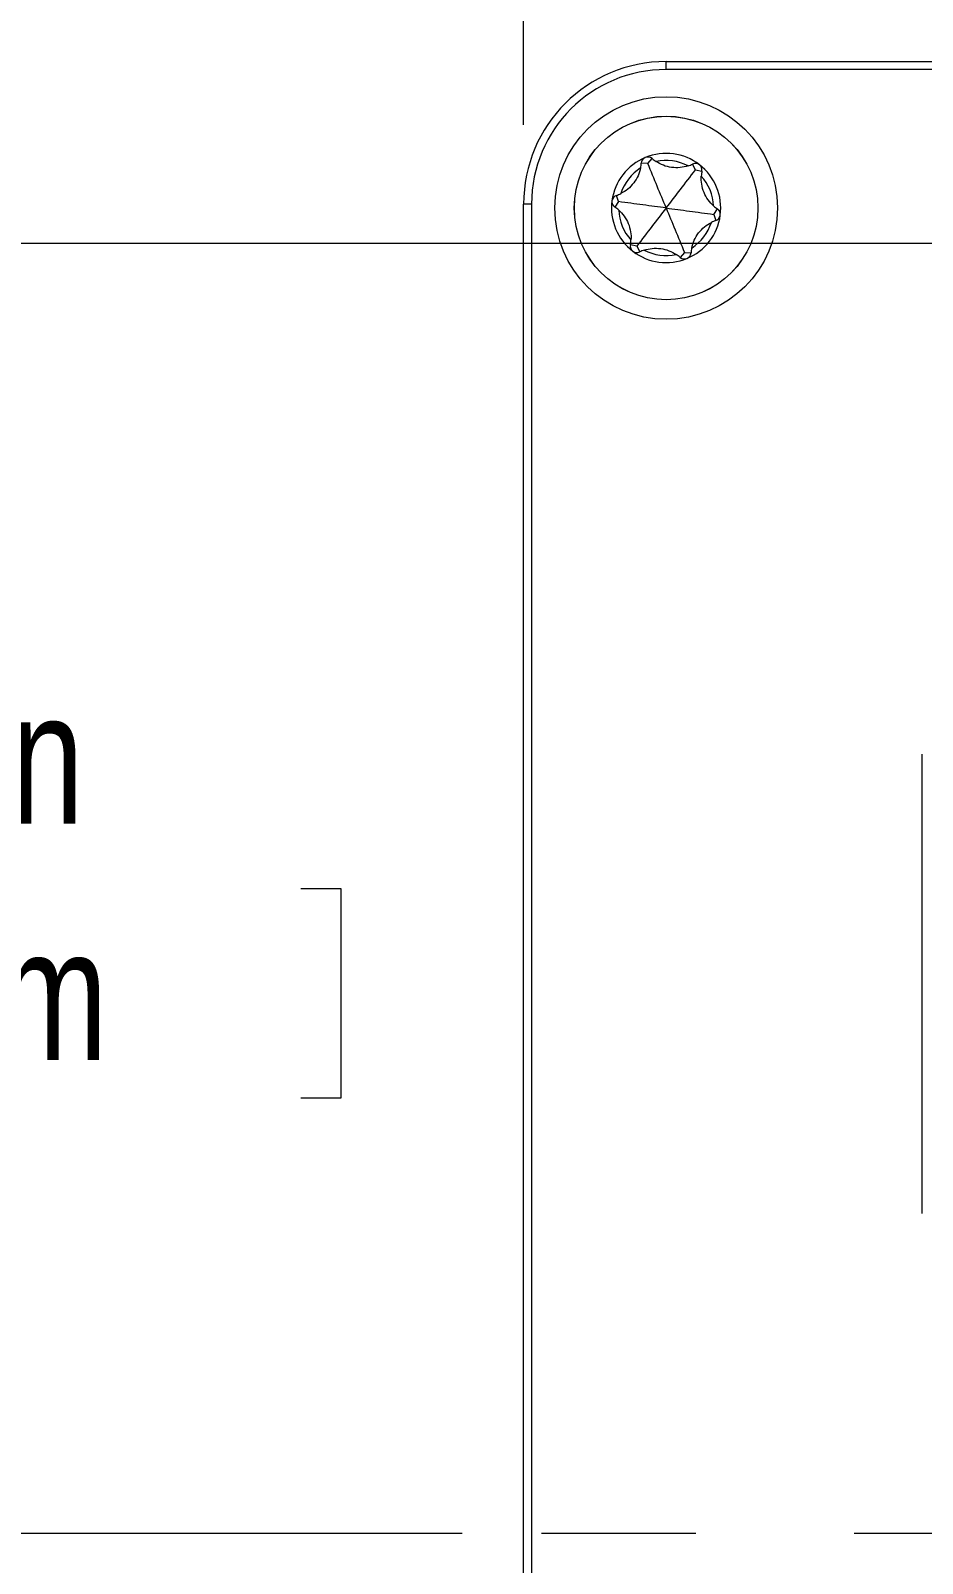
# Model space of a CAD drawing. Header units: inches. Extents: x 0.1 to 10.9, y 0 to 8.5.
# Drawn here: x 6.34 to 6.904, y 4.045 to 5.013 of the extents above; entities that cross this region are included whole.
import ezdxf

# ---------------------------------------------------------------- set-up
doc = ezdxf.new("R2010")
doc.units = ezdxf.units.IN
doc.header["$MEASUREMENT"] = 0
doc.linetypes.add('CENTERX2', pattern=[0.8, 0.5, -0.1, 0.1, -0.1])
doc.styles.add('SLDTEXTSTYLE0', font='TXT', dxfattribs={"width": 0.75})
doc.dimstyles.new('SLDDIMSTYLE0', dxfattribs={"dimtxt": 0.083333, "dimasz": 0.125, "dimexe": 0, "dimexo": 0.0625, "dimgap": 0.020833, "dimtad": 0, "dimtih": 1, "dimtoh": 1, "dimrnd": 1e-09, "dimzin": 12, "dimdsep": 46, "dimtxsty": 'SLDTEXTSTYLE0', "dimsah": 1, "dimcen": 0.09, "dimadec": 0, "dimazin": 3, "dimtfac": 1, "dimtofl": 0, "dimtmove": 0, "dimatfit": 3, "dimfxl": 1, "dimfrac": 2, "dimtolj": 1, "dimtzin": 12, "dimarcsym": 0})
doc.dimstyles.new('SLDDIMSTYLE1', dxfattribs={"dimtxt": 0.083333, "dimasz": 0.125, "dimexe": 0, "dimexo": 0.0625, "dimgap": 0.020833, "dimtad": 0, "dimtih": 1, "dimtoh": 1, "dimrnd": 1e-09, "dimdsep": 46, "dimtxsty": 'SLDTEXTSTYLE0', "dimsah": 1, "dimcen": 0.09, "dimadec": 0, "dimazin": 2, "dimtfac": 1, "dimtmove": 0, "dimatfit": 0, "dimfxl": 1, "dimfrac": 2, "dimtolj": 1, "dimtzin": 12, "dimarcsym": 0})
doc.dimstyles.new('SLDDIMSTYLE2', dxfattribs={"dimtxt": 0.083333, "dimasz": 0.125, "dimexe": 0, "dimexo": 0.0625, "dimgap": 0.020833, "dimtad": 0, "dimtih": 1, "dimtoh": 1, "dimrnd": 1e-09, "dimdsep": 46, "dimtxsty": 'SLDTEXTSTYLE0', "dimsah": 1, "dimcen": 0.09, "dimadec": 0, "dimazin": 2, "dimtfac": 1, "dimtofl": 0, "dimtmove": 0, "dimatfit": 3, "dimfxl": 1, "dimfrac": 2, "dimtolj": 1, "dimtzin": 12, "dimarcsym": 0})

# ---------------------------------------------------------------- blocks, each defined once
blk = doc.blocks.new('_D_12')
at = {"color": 7, "linetype": 'Continuous', "lineweight": 18}
for p, q in [((6.65173, 4.95354), (6.65173, 5.66582)), ((8.37173, 5.04354), (8.37173, 5.66582)), ((6.65173, 5.59582), (7.17083, 5.59582)), ((7.29985, 5.59582), (7.2745, 5.59582)), ((7.2745, 5.59582), (7.2745, 5.46341)), ((7.72361, 5.59582), (7.74896, 5.59582)), ((7.74896, 5.59582), (7.74896, 5.46341)), ((8.37173, 5.59582), (7.85263, 5.59582)), ((7.2745, 5.46341), (7.29985, 5.46341)), ((7.74896, 5.46341), (7.72361, 5.46341))]:
    blk.add_line(p, q, dxfattribs=at)
for points in [[(6.65173, 5.59582), (6.77673, 5.57582), (6.77673, 5.61582)], [(8.37173, 5.59582), (8.24673, 5.61582), (8.24673, 5.57582)]]:
    blk.add_solid(points, dxfattribs=at)
at = {"color": 7, "linetype": 'Continuous', "lineweight": 18, "char_height": 0.083333, "attachment_point": 1, "style": 'SLDTEXTSTYLE0'}
for s, insert in [('1.72in', (7.35903, 5.72014)), ('43.7mm', (7.29985, 5.57084))]:
    blk.add_mtext(s, dxfattribs=dict(at, insert=insert))
blk = doc.blocks.new('_D_14')
at = {"color": 7, "linetype": 'Continuous', "lineweight": 18}
for p, q in [((6.65173, 4.95354), (6.65173, 5.32905)), ((7.51173, 4.92854), (7.51173, 5.32905)), ((6.65173, 5.25905), (6.40173, 5.25905)), ((6.86985, 5.25905), (6.8445, 5.25905)), ((6.8445, 5.25905), (6.8445, 5.12664)), ((7.29361, 5.25905), (7.31896, 5.25905)), ((7.31896, 5.25905), (7.31896, 5.12664)), ((7.51173, 5.25905), (7.76173, 5.25905)), ((6.8445, 5.12664), (6.86985, 5.12664)), ((7.31896, 5.12664), (7.29361, 5.12664))]:
    blk.add_line(p, q, dxfattribs=at)
for points in [[(6.65173, 5.25905), (6.52673, 5.27905), (6.52673, 5.23905)], [(7.51173, 5.25905), (7.63673, 5.23905), (7.63673, 5.27905)]]:
    blk.add_solid(points, dxfattribs=at)
at = {"color": 7, "linetype": 'Continuous', "lineweight": 18, "char_height": 0.083333, "attachment_point": 1, "style": 'SLDTEXTSTYLE0'}
for s, insert in [('0.86in', (6.92903, 5.38337)), ('21.8mm', (6.86985, 5.23406))]:
    blk.add_mtext(s, dxfattribs=dict(at, insert=insert))
blk = doc.blocks.new('_D_15')
at = {"color": 7, "linetype": 'Continuous', "lineweight": 18}
for p, q in [((7.46173, 4.87854), (6.22914, 4.87854)), ((6.29914, 4.87854), (6.29914, 4.62034)), ((6.08726, 4.47104), (6.06191, 4.47104)), ((6.06191, 4.47104), (6.06191, 4.33863)), ((6.51103, 4.47104), (6.53637, 4.47104)), ((6.53637, 4.47104), (6.53637, 4.33863)), ((6.06191, 4.33863), (6.08726, 4.33863)), ((6.53637, 4.33863), (6.51103, 4.33863)), ((6.29914, 4.06354), (6.29914, 4.32173)), ((6.61299, 4.06354), (6.22914, 4.06354))]:
    blk.add_line(p, q, dxfattribs=at)
for points in [[(6.29914, 4.87854), (6.27914, 4.75354), (6.31914, 4.75354)], [(6.29914, 4.06354), (6.31914, 4.18854), (6.27914, 4.18854)]]:
    blk.add_solid(points, dxfattribs=at)
at = {"color": 7, "linetype": 'Continuous', "lineweight": 18, "char_height": 0.083333, "attachment_point": 1, "style": 'SLDTEXTSTYLE0'}
for s, insert in [('0.82in', (6.14644, 4.59536)), ('20.7mm', (6.08726, 4.44605))]:
    blk.add_mtext(s, dxfattribs=dict(at, insert=insert))

msp = doc.modelspace()

# ---------------------------------------------------------------- linework, layer by layer
at = {"color": 7, "linetype": 'Continuous', "lineweight": 18}
for p, q in [((6.74173, 4.98854), (6.74173, 4.99354)), ((6.74173, 4.99354), (8.28173, 4.99354)), ((8.28173, 4.98854), (6.74173, 4.98854)), ((6.73015, 4.9291), (6.72602, 4.9294)), ((6.73015, 4.9291), (6.73287, 4.93223)), ((6.76025, 4.9251), (6.75844, 4.92882)), ((6.76025, 4.9251), (6.76431, 4.92431)), ((6.65673, 4.90354), (6.65173, 4.90354)), ((6.65173, 3.22354), (6.65173, 4.90354)), ((6.65673, 4.90354), (6.65673, 3.22354)), ((6.71164, 4.90504), (6.70931, 4.90162)), ((6.71164, 4.90504), (6.71029, 4.90896)), ((6.77183, 4.89703), (6.77415, 4.90046)), ((6.77183, 4.89703), (6.77317, 4.89312)), ((6.72322, 4.87698), (6.71915, 4.87777)), ((6.72322, 4.87698), (6.72502, 4.87325)), ((6.75331, 4.87297), (6.75059, 4.86985)), ((6.75331, 4.87297), (6.75744, 4.87267)), ((6.90351, 4.26569), (6.90351, 4.55589))]:
    msp.add_line(p, q, dxfattribs=at)
at = {"color": 7, "linetype": 'CENTERX2', "lineweight": 18}
msp.add_line((8.36047, 4.06354), (6.66299, 4.06354), dxfattribs=at)
at = {"color": 7, "linetype": 'Continuous', "lineweight": 18}
for radius in [0.0703, 0.058, 0.05796]:
    msp.add_circle((6.74173, 4.90104), radius, dxfattribs=at)
for centre, radius, start, end in [((6.74173, 4.90354), 0.09, 90, 180), ((6.74173, 4.90354), 0.085, 90, 180), ((6.74173, 4.90104), 0.0345, 112.4185, 172.4185), ((6.70267, 4.9311), 0.02342, 348.23783, 355.8417), ((6.73015, 4.9291), 0.00414, 112.41662, 175.8417), ((6.74173, 4.90104), 0.0345, 52.41874, 112.4185), ((6.73015, 4.9291), 0.00414, 48.99581, 112.41662), ((6.74824, 4.9499), 0.02342, 228.99581, 236.59967), ((6.74173, 4.90104), 0.03, 62.54235, 102.29516), ((6.76025, 4.9251), 0.00414, 52.41862, 115.8417), ((6.74173, 4.90104), 0.03, 122.54235, 162.29516), ((6.74824, 4.9499), 0.02342, 288.23783, 295.8417), ((6.74173, 4.90104), 0.0345, 352.41875, 52.41874), ((6.76025, 4.9251), 0.00414, 348.99581, 52.41862), ((6.7873, 4.91984), 0.02342, 168.99581, 176.59967), ((6.74173, 4.90104), 0.03, 2.54235, 42.29516), ((6.70267, 4.9311), 0.02342, 288.99581, 296.59967), ((6.74173, 4.90104), 0.0345, 172.4185, 232.41875), ((6.71164, 4.90504), 0.00414, 172.41662, 235.8417), ((6.71164, 4.90504), 0.00414, 108.99581, 172.41662), ((6.69616, 4.88224), 0.02342, 48.23783, 55.8417), ((6.7873, 4.91984), 0.02342, 228.23783, 235.8417), ((6.77183, 4.89703), 0.00414, 352.41875, 55.8417), ((6.74173, 4.90104), 0.03, 182.54235, 222.29516), ((6.74173, 4.90104), 0.0345, 292.41875, 352.41875), ((6.74173, 4.90104), 0.03, 302.54235, 342.29516), ((6.7808, 4.87097), 0.02342, 108.99581, 116.59967), ((6.77183, 4.89703), 0.00414, 288.99581, 352.41875), ((6.69616, 4.88224), 0.02342, 348.99581, 356.59967), ((6.72322, 4.87698), 0.00414, 168.99581, 232.41875), ((6.74173, 4.90104), 0.0345, 232.41875, 292.41875), ((6.72322, 4.87698), 0.00414, 232.41875, 295.8417), ((6.73523, 4.85217), 0.02342, 108.23783, 115.8417), ((6.74173, 4.90104), 0.03, 242.54235, 282.29516), ((6.73523, 4.85217), 0.02342, 48.99581, 56.59967), ((6.75331, 4.87297), 0.00414, 292.41875, 355.8417), ((6.7808, 4.87097), 0.02342, 168.23783, 175.8417), ((6.75331, 4.87297), 0.00414, 228.99581, 292.41875)]:
    msp.add_arc(centre, radius, start, end, dxfattribs=at)
for points in [[(6.74173, 4.90104), (6.73987, 4.90555), (6.738, 4.91009), (6.73417, 4.91937), (6.73222, 4.92409), (6.73015, 4.9291)], [(6.75556, 4.92766), (6.75236, 4.9266), (6.74876, 4.92621), (6.74157, 4.92716), (6.73816, 4.92849), (6.73534, 4.93035)], [(6.72559, 4.92633), (6.72491, 4.92302), (6.72345, 4.91971), (6.71903, 4.91396), (6.71617, 4.91167), (6.71315, 4.91016)], [(6.74173, 4.90104), (6.74471, 4.9049), (6.74771, 4.9088), (6.75383, 4.91675), (6.75694, 4.9208), (6.76025, 4.9251)], [(6.7717, 4.90237), (6.76919, 4.90461), (6.76705, 4.90753), (6.76427, 4.91424), (6.76372, 4.91785), (6.76392, 4.92122)], [(6.74173, 4.90104), (6.73689, 4.90168), (6.73202, 4.90233), (6.72207, 4.90365), (6.71701, 4.90433), (6.71164, 4.90504)], [(6.74173, 4.90104), (6.73876, 4.89717), (6.73576, 4.89327), (6.72963, 4.88532), (6.72652, 4.88127), (6.72322, 4.87698)], [(6.74173, 4.90104), (6.74657, 4.90039), (6.75144, 4.89974), (6.76139, 4.89842), (6.76645, 4.89775), (6.77183, 4.89703)], [(6.74173, 4.90104), (6.74359, 4.89653), (6.74547, 4.89198), (6.7493, 4.8827), (6.75124, 4.87798), (6.75331, 4.87297)], [(6.71176, 4.89971), (6.71428, 4.89746), (6.71642, 4.89454), (6.71919, 4.88783), (6.71974, 4.88422), (6.71954, 4.88085)], [(6.75787, 4.87575), (6.75856, 4.87905), (6.76001, 4.88236), (6.76443, 4.88812), (6.76729, 4.8904), (6.77031, 4.89191)], [(6.7279, 4.87442), (6.7311, 4.87547), (6.7347, 4.87587), (6.74189, 4.87491), (6.7453, 4.87358), (6.74812, 4.87172)]]:
    msp.add_open_spline(points, degree=3, knots=[0, 0, 0, 0, 0.5, 0.5, 1, 1, 1, 1], dxfattribs=at)

# ---------------------------------------------------------------- dimensions: what is measured, and where the dimension line sits
for base, p1, p2, dimstyle, picture, middle in [((8.37173, 5.59582), (6.65173, 4.90354), (8.37173, 4.90354), 'SLDDIMSTYLE0', '_D_12', (7.51173, 5.59582)), ((6.65173, 5.25905), (7.51173, 4.87854), (6.65173, 4.90354), 'SLDDIMSTYLE1', '_D_14', (7.08173, 5.25905))]:
    dim = msp.add_linear_dim(base=base, p1=p1, p2=p2, dimstyle=dimstyle, dxfattribs=at)
    dim.commit()
    dim.dimension.update_dxf_attribs({"geometry": picture, "text_midpoint": middle, "dimtype": 160})
dim = msp.add_linear_dim(base=(6.2991429725, 4.0635360189), p1=(7.511731586, 4.8785360189), p2=(6.6629914285, 4.0635360189), angle=90, dimstyle='SLDDIMSTYLE2', dxfattribs=at)
dim.commit()
dim.dimension.update_dxf_attribs({"geometry": '_D_15', "text_midpoint": (6.2991429725, 4.4710360189), "dimtype": 160})

doc.saveas('drawing.dxf')
